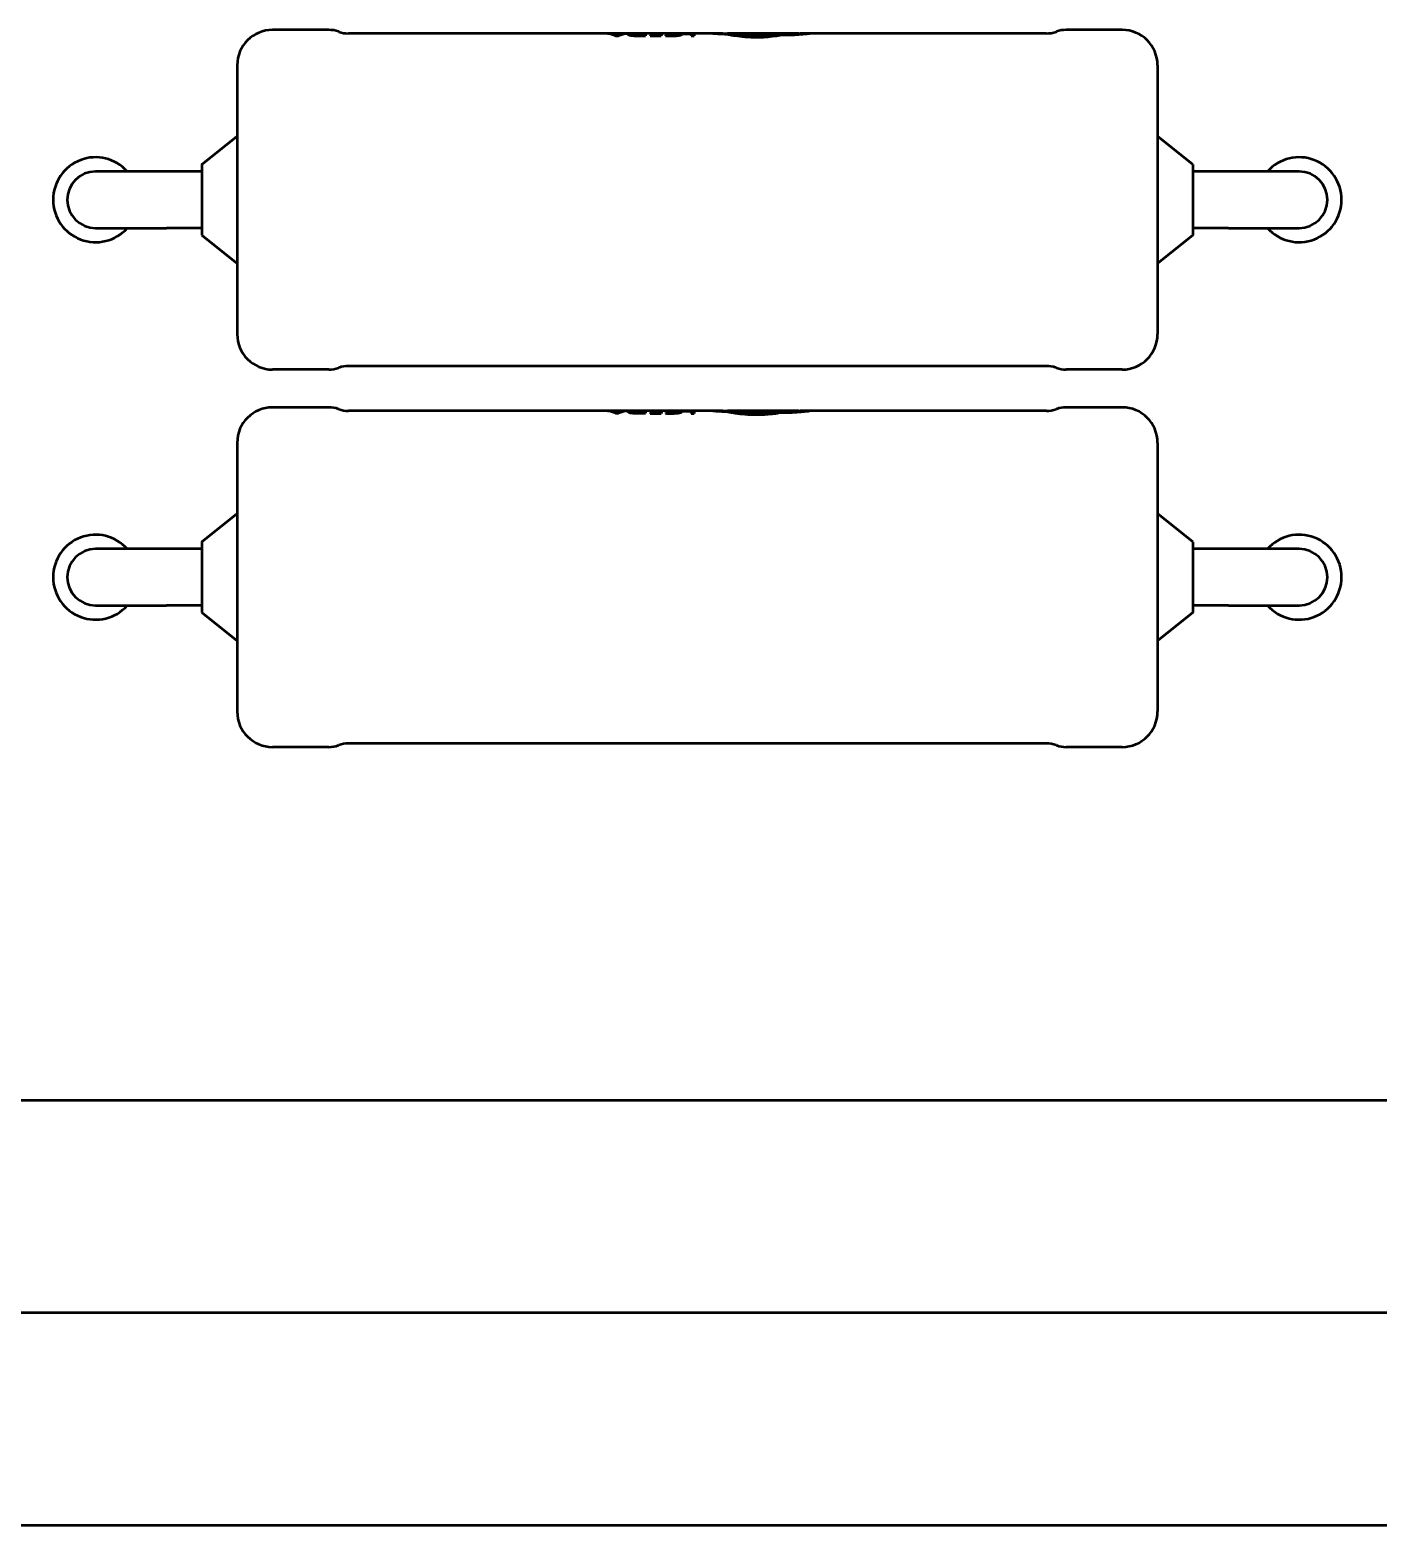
# Model space of a CAD drawing. Header units: millimetres. Extents: x -86 to 841, y -58 to 594.
# Drawn here: x 483.91 to 502.96, y 205.62 to 226.75 of the extents above; entities that cross this region are included whole.
import ezdxf

# ---------------------------------------------------------------- set-up
doc = ezdxf.new("R2010")
doc.units = ezdxf.units.MM
doc.layers.add('Visible (ISO)', color=7, linetype='Continuous', lineweight=50)

msp = doc.modelspace()

# ---------------------------------------------------------------- linework, layer by layer
at = {"layer": 'Visible (ISO)'}
for p, q in [((488.134, 226.75), (487.341, 226.75)), ((488.275, 226.724), (488.27, 226.726)), ((498.408, 226.724), (498.413, 226.726)), ((499.341, 226.75), (498.549, 226.75)), ((493.559, 226.7), (488.412, 226.7)), ((492.072, 226.699), (492.072, 226.698)), ((492.072, 226.699), (492.115, 226.699)), ((492.146, 226.694), (492.273, 226.694)), ((492.158, 226.692), (492.26, 226.691)), ((492.256, 226.69), (492.162, 226.691)), ((492.186, 226.667), (492.186, 226.666)), ((492.228, 226.667), (492.186, 226.667)), ((492.186, 226.666), (492.228, 226.666)), ((492.209, 226.673), (492.208, 226.673)), ((492.228, 226.667), (492.228, 226.666)), ((492.303, 226.699), (492.346, 226.699)), ((492.346, 226.699), (492.346, 226.698)), ((492.362, 226.687), (492.362, 226.686)), ((492.609, 226.667), (492.522, 226.667)), ((492.522, 226.666), (492.609, 226.666)), ((492.57, 226.672), (492.524, 226.672)), ((492.528, 226.699), (492.612, 226.699)), ((492.528, 226.697), (492.572, 226.697)), ((492.572, 226.696), (492.528, 226.696)), ((492.609, 226.667), (492.609, 226.666)), ((492.612, 226.699), (492.612, 226.698)), ((492.669, 226.699), (492.833, 226.699)), ((492.669, 226.697), (492.669, 226.696)), ((492.794, 226.697), (492.669, 226.697)), ((492.669, 226.696), (492.794, 226.696)), ((492.674, 226.672), (492.792, 226.672)), ((492.674, 226.666), (492.674, 226.665)), ((492.831, 226.666), (492.674, 226.666)), ((492.674, 226.665), (492.831, 226.665)), ((492.684, 226.689), (492.793, 226.689)), ((492.684, 226.686), (492.684, 226.685)), ((492.793, 226.685), (492.684, 226.686)), ((492.684, 226.685), (492.793, 226.684)), ((492.831, 226.666), (492.831, 226.665)), ((492.833, 226.699), (492.833, 226.698)), ((492.892, 226.667), (492.892, 226.666)), ((492.894, 226.696), (492.894, 226.695)), ((493.122, 226.688), (493.122, 226.687)), ((493.135, 226.699), (493.296, 226.699)), ((493.135, 226.697), (493.135, 226.696)), ((493.256, 226.697), (493.135, 226.697)), ((493.135, 226.696), (493.256, 226.696)), ((493.255, 226.666), (493.255, 226.665)), ((493.294, 226.666), (493.255, 226.666)), ((493.255, 226.665), (493.294, 226.665)), ((493.294, 226.666), (493.294, 226.665)), ((493.296, 226.699), (493.296, 226.698)), ((493.701, 226.701), (493.559, 226.701)), ((493.76, 226.692), (493.76, 226.691)), ((494.772, 226.7), (493.768, 226.7)), ((493.85, 226.699), (493.867, 226.699)), ((493.876, 226.67), (493.876, 226.669)), ((494.007, 226.701), (494.007, 226.7)), ((494.527, 226.68), (494.527, 226.679)), ((494.929, 226.701), (494.792, 226.701)), ((498.271, 226.7), (494.929, 226.7)), ((494.931, 226.701), (494.931, 226.7)), ((486.841, 226.25), (486.841, 222.45)), ((499.841, 226.25), (499.841, 222.45)), ((486.341, 224.85), (486.841, 225.25)), ((500.341, 224.85), (499.841, 225.25)), ((486.341, 224.85), (486.341, 223.85)), ((500.341, 224.85), (500.341, 223.85)), ((485.841, 224.75), (484.841, 224.75)), ((486.341, 224.75), (485.841, 224.75)), ((500.841, 224.75), (500.341, 224.75)), ((501.841, 224.75), (500.841, 224.75)), ((484.841, 223.95), (485.841, 223.95)), ((486.341, 223.95), (485.841, 223.95)), ((486.341, 223.85), (486.841, 223.45)), ((500.341, 223.85), (499.841, 223.45)), ((500.841, 223.95), (500.341, 223.95)), ((500.841, 223.95), (501.841, 223.95)), ((488.134, 221.95), (487.341, 221.95)), ((488.275, 221.976), (488.27, 221.974)), ((498.271, 222), (488.412, 222)), ((498.408, 221.976), (498.413, 221.974)), ((499.341, 221.95), (498.549, 221.95)), ((488.134, 221.416), (487.341, 221.416)), ((488.275, 221.39), (488.27, 221.392)), ((493.559, 221.366), (488.412, 221.366)), ((492.072, 221.365), (492.072, 221.364)), ((492.072, 221.365), (492.115, 221.365)), ((492.146, 221.36), (492.273, 221.36)), ((492.158, 221.358), (492.26, 221.357)), ((492.256, 221.356), (492.162, 221.357)), ((492.186, 221.333), (492.186, 221.332)), ((492.228, 221.333), (492.186, 221.333)), ((492.186, 221.332), (492.228, 221.332)), ((492.209, 221.339), (492.208, 221.339)), ((492.228, 221.333), (492.228, 221.332)), ((492.303, 221.365), (492.346, 221.365)), ((492.346, 221.365), (492.346, 221.364)), ((492.362, 221.353), (492.362, 221.352)), ((492.609, 221.333), (492.522, 221.333)), ((492.522, 221.332), (492.609, 221.332)), ((492.57, 221.338), (492.524, 221.338)), ((492.528, 221.365), (492.612, 221.365)), ((492.528, 221.363), (492.572, 221.363)), ((492.572, 221.362), (492.528, 221.362)), ((492.609, 221.333), (492.609, 221.332)), ((492.612, 221.365), (492.612, 221.364)), ((492.669, 221.365), (492.833, 221.365)), ((492.669, 221.363), (492.669, 221.362)), ((492.794, 221.363), (492.669, 221.363)), ((492.669, 221.362), (492.794, 221.362)), ((492.674, 221.338), (492.792, 221.338)), ((492.674, 221.332), (492.674, 221.331)), ((492.831, 221.332), (492.674, 221.332)), ((492.674, 221.331), (492.831, 221.331)), ((492.684, 221.355), (492.793, 221.355)), ((492.684, 221.352), (492.684, 221.351)), ((492.793, 221.351), (492.684, 221.352)), ((492.684, 221.351), (492.793, 221.35)), ((492.831, 221.332), (492.831, 221.331)), ((492.833, 221.365), (492.833, 221.364)), ((492.892, 221.333), (492.892, 221.332)), ((492.894, 221.362), (492.894, 221.361)), ((493.122, 221.354), (493.122, 221.353)), ((493.135, 221.365), (493.296, 221.365)), ((493.135, 221.363), (493.135, 221.362)), ((493.256, 221.363), (493.135, 221.363)), ((493.135, 221.362), (493.256, 221.362)), ((493.255, 221.332), (493.255, 221.331)), ((493.294, 221.332), (493.255, 221.332)), ((493.255, 221.331), (493.294, 221.331)), ((493.294, 221.332), (493.294, 221.331)), ((493.296, 221.365), (493.296, 221.364)), ((493.701, 221.367), (493.559, 221.367)), ((493.76, 221.358), (493.76, 221.357)), ((494.772, 221.366), (493.768, 221.366)), ((493.85, 221.365), (493.867, 221.365)), ((493.876, 221.336), (493.876, 221.335)), ((494.007, 221.367), (494.007, 221.366)), ((494.527, 221.346), (494.527, 221.345)), ((494.929, 221.367), (494.792, 221.367)), ((498.271, 221.366), (494.929, 221.366)), ((494.931, 221.367), (494.931, 221.366)), ((498.408, 221.39), (498.413, 221.392)), ((499.341, 221.416), (498.549, 221.416)), ((486.841, 220.916), (486.841, 217.116)), ((499.841, 220.916), (499.841, 217.116)), ((486.341, 219.516), (486.841, 219.916)), ((500.341, 219.516), (499.841, 219.916)), ((485.841, 219.416), (484.841, 219.416)), ((486.341, 219.416), (485.841, 219.416)), ((486.341, 219.516), (486.341, 218.516)), ((500.341, 219.516), (500.341, 218.516)), ((500.841, 219.416), (500.341, 219.416)), ((501.841, 219.416), (500.841, 219.416)), ((484.841, 218.616), (485.841, 218.616)), ((486.341, 218.616), (485.841, 218.616)), ((486.341, 218.516), (486.841, 218.116)), ((500.341, 218.516), (499.841, 218.116)), ((500.841, 218.616), (500.341, 218.616)), ((500.841, 218.616), (501.841, 218.616)), ((488.134, 216.616), (487.341, 216.616)), ((488.275, 216.642), (488.27, 216.64)), ((498.271, 216.666), (488.412, 216.666)), ((498.408, 216.642), (498.413, 216.64)), ((499.341, 216.616), (498.549, 216.616)), ((530.416, 211.621), (465.416, 211.621)), ((535.916, 208.621), (474.544, 208.621)), ((474.544, 205.621), (558.416, 205.621))]:
    msp.add_line(p, q, dxfattribs=at)
for centre, radius, start, end in [((487.341, 226.25), 0.5, 90, 180), ((488.134, 226.35), 0.4, 70, 90), ((488.412, 227.1), 0.4, 250, 270), ((498.271, 227.1), 0.4, 270, 290), ((498.549, 226.35), 0.4, 90, 110), ((499.341, 226.25), 0.5, 0, 90), ((484.841, 224.35), 0.6, 41.8486, 318.2279), ((501.841, 224.35), 0.6, 221.7721, 138.1514), ((484.841, 224.35), 0.4, 90, 270), ((501.841, 224.35), 0.4, 270, 90), ((487.341, 222.45), 0.5, 180, 270), ((499.341, 222.45), 0.5, 270, 0), ((488.134, 222.35), 0.4, 270, 290), ((488.412, 221.6), 0.4, 90, 110), ((498.271, 221.6), 0.4, 70, 90), ((498.549, 222.35), 0.4, 250, 270), ((487.341, 220.916), 0.5, 90, 180), ((488.134, 221.016), 0.4, 70, 90), ((488.412, 221.766), 0.4, 250, 270), ((498.271, 221.766), 0.4, 270, 290), ((498.549, 221.016), 0.4, 90, 110), ((499.341, 220.916), 0.5, 0, 90), ((484.841, 219.016), 0.6, 41.8506, 318.2299), ((501.841, 219.016), 0.6, 221.7701, 138.1494), ((484.841, 219.016), 0.4, 90, 270), ((501.841, 219.016), 0.4, 270, 90), ((487.341, 217.116), 0.5, 180, 270), ((499.341, 217.116), 0.5, 270, 0), ((488.134, 217.016), 0.4, 270, 290), ((488.412, 216.266), 0.4, 90, 110), ((498.271, 216.266), 0.4, 70, 90), ((498.549, 217.016), 0.4, 250, 270)]:
    msp.add_arc(centre, radius, start, end, dxfattribs=at)
for centre, major_axis, ratio, start_param, end_param in [((492.038, 224.029), (0, 2.672), 0.349299, 6.123781, 6.246618), ((492.038, 224.029), (0, 2.671), 0.349299, 6.123713, 6.246602), ((492.082, 224.35), (0, -2.351), 0.36484, 3.066748, 3.102392), ((492.083, 224.059), (0, 2.642), 0.33493, 6.147368, 6.198751), ((492.338, 224.038), (0, 2.662), 0.3452, 0.084394, 0.135319), ((492.383, 224), (0, 2.701), 0.362554, 0.03714, 0.158676), ((492.383, 224.001), (0, 2.699), 0.362554, 0.037156, 0.158744), ((492.336, 224.35), (0, -2.351), 0.35939, 3.181359, 3.216822), ((492.573, 224.35), (0, 2.351), 0.007092, 0.055389, 0.156028), ((492.612, 224.35), (0, 2.351), 0.007092, 0.040698, 0.171276), ((492.612, 224.35), (0, 2.35), 0.007092, 0.040715, 0.17135), ((492.67, 224.35), (0, -2.351), 0.007092, 3.182465, 3.197276), ((492.677, 224.35), (0, -2.351), 0.007092, 3.297941, 3.31307), ((492.686, 224.35), (0, -2.351), 0.007092, 3.241109, 3.256054), ((492.795, 224.35), (0, -2.351), 0.007092, 3.256385, 3.298301), ((492.795, 224.35), (0, -2.351), 0.007092, 3.197653, 3.241439), ((492.834, 224.35), (0, 2.351), 0.007092, 0.041367, 0.171955), ((492.834, 224.35), (0, 2.35), 0.007092, 0.041385, 0.172029), ((492.895, 224.35), (0, -2.351), 0.007092, 3.292834, 3.310575), ((492.895, 224.35), (0, -2.351), 0.007092, 3.188524, 3.204602), ((493.136, 224.35), (0, -2.351), 0.007092, 3.183872, 3.198684), ((493.257, 224.35), (0, 2.351), 0.007092, 0.057457, 0.173251), ((493.297, 224.35), (0, 2.351), 0.007092, 0.042764, 0.173372), ((493.297, 224.35), (0, 2.35), 0.007092, 0.042783, 0.173446), ((494.012, 224.35), (0, 2.351), 0.575426, 0.003645, 0.029168), ((493.99, 215.449), (0, 11.252), 0.88961, 6.269854, 6.28153), ((492.038, 218.695), (0, 2.672), 0.349299, 6.123781, 6.246618), ((492.038, 218.695), (0, 2.671), 0.349299, 6.123713, 6.246602), ((492.082, 219.016), (0, -2.351), 0.36484, 3.066748, 3.102392), ((492.083, 218.725), (0, 2.642), 0.33493, 6.147368, 6.198751), ((492.338, 218.704), (0, 2.662), 0.3452, 0.084394, 0.135319), ((492.383, 218.666), (0, 2.701), 0.362554, 0.03714, 0.158676), ((492.383, 218.667), (0, 2.699), 0.362554, 0.037156, 0.158744), ((492.336, 219.016), (0, -2.351), 0.35939, 3.181359, 3.216822), ((492.573, 219.016), (0, 2.351), 0.007092, 0.055389, 0.156028), ((492.612, 219.016), (0, 2.351), 0.007092, 0.040698, 0.171276), ((492.612, 219.016), (0, 2.35), 0.007092, 0.040715, 0.17135), ((492.67, 219.016), (0, -2.351), 0.007092, 3.182465, 3.197276), ((492.677, 219.016), (0, -2.351), 0.007092, 3.297941, 3.31307), ((492.686, 219.016), (0, -2.351), 0.007092, 3.241109, 3.256054), ((492.795, 219.016), (0, -2.351), 0.007092, 3.256385, 3.298301), ((492.795, 219.016), (0, -2.351), 0.007092, 3.197653, 3.241439), ((492.834, 219.016), (0, 2.351), 0.007092, 0.041367, 0.171955), ((492.834, 219.016), (0, 2.35), 0.007092, 0.041385, 0.172029), ((492.895, 219.016), (0, -2.351), 0.007092, 3.292834, 3.310575), ((492.895, 219.016), (0, -2.351), 0.007092, 3.188524, 3.204602), ((493.136, 219.016), (0, -2.351), 0.007092, 3.183872, 3.198684), ((493.257, 219.016), (0, 2.351), 0.007092, 0.057457, 0.173251), ((493.297, 219.016), (0, 2.351), 0.007092, 0.042764, 0.173372), ((493.297, 219.016), (0, 2.35), 0.007092, 0.042783, 0.173446), ((494.012, 219.016), (0, 2.351), 0.575426, 0.003645, 0.029168), ((493.99, 210.115), (0, 11.252), 0.88961, 6.269854, 6.28153)]:
    msp.add_ellipse(centre, major_axis=major_axis, ratio=ratio, start_param=start_param, end_param=end_param, dxfattribs=at)
for points, knots in [([(492.208, 226.673), (492.207, 226.674), (492.206, 226.675), (492.205, 226.676), (492.204, 226.676), (492.203, 226.677)], [-0.001817193, -0.001817193, -0.001817193, -0.001817193, -0.000942581, -0.000942581, 0, 0, 0, 0]), ([(492.362, 226.688), (492.362, 226.69), (492.365, 226.692), (492.377, 226.694), (492.382, 226.695), (492.394, 226.696), (492.401, 226.697), (492.409, 226.697)], [-0.01273476, -0.01273476, -0.01273476, -0.01273476, -0.00635959, -0.00635959, -0.00331441, -0.00331441, 0, 0, 0, 0]), ([(492.407, 226.673), (492.399, 226.675), (492.392, 226.676), (492.386, 226.677), (492.378, 226.679), (492.371, 226.681), (492.368, 226.682), (492.364, 226.684), (492.362, 226.686), (492.362, 226.688)], [0, 0, 0, 0, 0.000032823, 0.000032823, 0.000032823, 0.0000769355, 0.0000769355, 0.0000769355, 0.0001223582, 0.0001223582, 0.0001223582, 0.0001223582]), ([(492.362, 226.687), (492.362, 226.685), (492.363, 226.684), (492.365, 226.683), (492.368, 226.681), (492.373, 226.679), (492.381, 226.677), (492.388, 226.675), (492.397, 226.674), (492.407, 226.672)], [0, 0, 0, 0, 0.0000327289, 0.0000327289, 0.0000327289, 0.0000804287, 0.0000804287, 0.0000804287, 0.0001225582, 0.0001225582, 0.0001225582, 0.0001225582]), ([(492.436, 226.677), (492.43, 226.678), (492.424, 226.679), (492.42, 226.68), (492.414, 226.681), (492.41, 226.682), (492.407, 226.684), (492.404, 226.685), (492.403, 226.686), (492.404, 226.688)], [0, 0, 0, 0, 0.00002595317, 0.00002595317, 0.00002595317, 0.00005944273, 0.00005944273, 0.00005944273, 0.00009568467, 0.00009568467, 0.00009568467, 0.00009568467]), ([(492.404, 226.688), (492.404, 226.689), (492.406, 226.691), (492.414, 226.693), (492.417, 226.693), (492.426, 226.695), (492.431, 226.695), (492.437, 226.695)], [-0.009770045, -0.009770045, -0.009770045, -0.009770045, -0.004897565, -0.004897565, -0.002507321, -0.002507321, 0, 0, 0, 0]), ([(492.437, 226.694), (492.43, 226.694), (492.424, 226.693), (492.419, 226.693), (492.413, 226.692), (492.409, 226.691), (492.406, 226.69), (492.405, 226.689), (492.404, 226.688), (492.404, 226.687)], [0, 0, 0, 0, 0.00002866472, 0.00002866472, 0.00002866472, 0.00006638297, 0.00006638297, 0.00006638297, 0.00009394185, 0.00009394185, 0.00009394185, 0.00009394185]), ([(492.522, 226.667), (492.513, 226.667), (492.503, 226.667), (492.482, 226.667), (492.471, 226.668), (492.441, 226.669), (492.423, 226.671), (492.407, 226.673)], [-0.012617, -0.012617, -0.012617, -0.012617, -0.00967464, -0.00967464, -0.00632404, -0.00632404, 0, 0, 0, 0]), ([(492.407, 226.672), (492.423, 226.67), (492.441, 226.668), (492.471, 226.667), (492.482, 226.666), (492.503, 226.666), (492.513, 226.666), (492.522, 226.666)], [0, 0, 0, 0, 0.00634647, 0.00634647, 0.00968424, 0.00968424, 0.01261775, 0.01261775, 0.01261775, 0.01261775]), ([(492.409, 226.697), (492.418, 226.697), (492.428, 226.698), (492.438, 226.698), (492.454, 226.699), (492.471, 226.699), (492.489, 226.699), (492.501, 226.699), (492.515, 226.699), (492.528, 226.699)], [0, 0, 0, 0, 0.0000364601, 0.0000364601, 0.0000364601, 0.0000897481, 0.0000897481, 0.0000897481, 0.0001290641, 0.0001290641, 0.0001290641, 0.0001290641]), ([(492.524, 226.672), (492.517, 226.672), (492.509, 226.673), (492.493, 226.673), (492.485, 226.673), (492.469, 226.674), (492.461, 226.674), (492.448, 226.676), (492.442, 226.676), (492.436, 226.677)], [-0.009493715, -0.009493715, -0.009493715, -0.009493715, -0.007220582, -0.007220582, -0.004754477, -0.004754477, -0.002166427, -0.002166427, 0, 0, 0, 0]), ([(492.437, 226.695), (492.444, 226.696), (492.452, 226.696), (492.461, 226.697), (492.472, 226.697), (492.485, 226.697), (492.499, 226.697), (492.508, 226.697), (492.518, 226.697), (492.528, 226.697)], [0, 0, 0, 0, 0.00002938053, 0.00002938053, 0.00002938053, 0.00006924515, 0.00006924515, 0.00006924515, 0.00009843583, 0.00009843583, 0.00009843583, 0.00009843583]), ([(492.528, 226.696), (492.518, 226.696), (492.508, 226.696), (492.499, 226.696), (492.484, 226.696), (492.47, 226.696), (492.457, 226.695), (492.45, 226.695), (492.443, 226.695), (492.437, 226.694)], [0, 0, 0, 0, 0.00002915435, 0.00002915435, 0.00002915435, 0.00007338834, 0.00007338834, 0.00007338834, 0.00009880495, 0.00009880495, 0.00009880495, 0.00009880495]), ([(492.964, 226.665), (492.958, 226.665), (492.951, 226.665), (492.938, 226.665), (492.931, 226.666), (492.914, 226.666), (492.903, 226.667), (492.892, 226.667)], [-0.007374217, -0.007374217, -0.007374217, -0.007374217, -0.005417549, -0.005417549, -0.003378136, -0.003378136, 0, 0, 0, 0]), ([(492.892, 226.666), (492.903, 226.666), (492.914, 226.665), (492.931, 226.665), (492.938, 226.664), (492.951, 226.664), (492.958, 226.664), (492.964, 226.664)], [0, 0, 0, 0, 0.003378134, 0.003378134, 0.005417635, 0.005417635, 0.007374222, 0.007374222, 0.007374222, 0.007374222]), ([(492.893, 226.674), (492.898, 226.674), (492.904, 226.673), (492.91, 226.673), (492.916, 226.672), (492.923, 226.672), (492.929, 226.672), (492.94, 226.671), (492.952, 226.671), (492.964, 226.671)], [0, 0, 0, 0, 0.00001964003, 0.00001964003, 0.00001964003, 0.00003928259, 0.00003928259, 0.00003928259, 0.0000750997, 0.0000750997, 0.0000750997, 0.0000750997]), ([(492.894, 226.698), (492.906, 226.699), (492.919, 226.699), (492.948, 226.699), (492.963, 226.699), (492.979, 226.699)], [-0.008697232, -0.008697232, -0.008697232, -0.008697232, -0.00465646, -0.00465646, 0, 0, 0, 0]), ([(492.973, 226.697), (492.966, 226.697), (492.959, 226.697), (492.944, 226.697), (492.937, 226.697), (492.918, 226.697), (492.905, 226.697), (492.894, 226.696)], [-0.008270165, -0.008270165, -0.008270165, -0.008270165, -0.006122113, -0.006122113, -0.003997843, -0.003997843, 0, 0, 0, 0]), ([(492.894, 226.695), (492.9, 226.696), (492.907, 226.696), (492.914, 226.696), (492.921, 226.696), (492.929, 226.696), (492.936, 226.696), (492.948, 226.696), (492.961, 226.696), (492.973, 226.696)], [0, 0, 0, 0, 0.00002271919, 0.00002271919, 0.00002271919, 0.00004542092, 0.00004542092, 0.00004542092, 0.00008240114, 0.00008240114, 0.00008240114, 0.00008240114]), ([(492.964, 226.671), (492.972, 226.671), (492.979, 226.671), (492.994, 226.672), (493.002, 226.672), (493.017, 226.673), (493.025, 226.673), (493.037, 226.675), (493.043, 226.676), (493.048, 226.676)], [-0.009289656, -0.009289656, -0.009289656, -0.009289656, -0.007107948, -0.007107948, -0.004645797, -0.004645797, -0.002166569, -0.002166569, 0, 0, 0, 0]), ([(493.077, 226.673), (493.07, 226.671), (493.063, 226.67), (493.046, 226.669), (493.036, 226.668), (493.015, 226.666), (493.004, 226.666), (492.984, 226.665), (492.974, 226.665), (492.964, 226.665)], [-0.01248134, -0.01248134, -0.01248134, -0.01248134, -0.0095703, -0.0095703, -0.00623372, -0.00623372, -0.0028846, -0.0028846, 0, 0, 0, 0]), ([(492.964, 226.664), (492.974, 226.664), (492.984, 226.664), (493.004, 226.665), (493.015, 226.665), (493.036, 226.667), (493.046, 226.668), (493.063, 226.669), (493.07, 226.67), (493.077, 226.672)], [0, 0, 0, 0, 0.00288677, 0.00288677, 0.00623986, 0.00623986, 0.00957295, 0.00957295, 0.01248135, 0.01248135, 0.01248135, 0.01248135]), ([(493.051, 226.695), (493.046, 226.696), (493.039, 226.696), (493.033, 226.696), (493.024, 226.697), (493.013, 226.697), (493.003, 226.697), (492.993, 226.697), (492.983, 226.697), (492.973, 226.697)], [0, 0, 0, 0, 0.00002438447, 0.00002438447, 0.00002438447, 0.00005708586, 0.00005708586, 0.00005708586, 0.00008729526, 0.00008729526, 0.00008729526, 0.00008729526]), ([(492.973, 226.696), (492.981, 226.696), (492.989, 226.696), (492.997, 226.696), (493.008, 226.696), (493.019, 226.696), (493.029, 226.696), (493.037, 226.695), (493.045, 226.695), (493.051, 226.694)], [0, 0, 0, 0, 0.00002431651, 0.00002431651, 0.00002431651, 0.00005906662, 0.00005906662, 0.00005906662, 0.00008743128, 0.00008743128, 0.00008743128, 0.00008743128]), ([(492.979, 226.699), (492.99, 226.699), (493.001, 226.699), (493.012, 226.699), (493.027, 226.699), (493.042, 226.699), (493.055, 226.698), (493.066, 226.698), (493.075, 226.698), (493.083, 226.697)], [0, 0, 0, 0, 0.000032935, 0.000032935, 0.000032935, 0.0000801277, 0.0000801277, 0.0000801277, 0.0001163503, 0.0001163503, 0.0001163503, 0.0001163503]), ([(493.048, 226.676), (493.054, 226.677), (493.06, 226.678), (493.065, 226.68), (493.071, 226.681), (493.075, 226.683), (493.078, 226.685), (493.08, 226.686), (493.08, 226.687), (493.08, 226.688)], [0, 0, 0, 0, 0.0000290248, 0.0000290248, 0.0000290248, 0.0000706855, 0.0000706855, 0.0000706855, 0.0001001312, 0.0001001312, 0.0001001312, 0.0001001312]), ([(493.08, 226.688), (493.08, 226.689), (493.079, 226.691), (493.072, 226.693), (493.069, 226.693), (493.061, 226.695), (493.056, 226.695), (493.051, 226.695)], [-0.009476427, -0.009476427, -0.009476427, -0.009476427, -0.00474829, -0.00474829, -0.002423593, -0.002423593, 0, 0, 0, 0]), ([(493.051, 226.694), (493.057, 226.694), (493.063, 226.693), (493.067, 226.693), (493.073, 226.692), (493.077, 226.691), (493.079, 226.69), (493.08, 226.689), (493.08, 226.688), (493.08, 226.687)], [0, 0, 0, 0, 0.00002762, 0.00002762, 0.00002762, 0.00006711915, 0.00006711915, 0.00006711915, 0.00008834995, 0.00008834995, 0.00008834995, 0.00008834995]), ([(493.122, 226.688), (493.122, 226.686), (493.119, 226.683), (493.107, 226.679), (493.103, 226.678), (493.091, 226.675), (493.085, 226.674), (493.077, 226.673)], [-0.01312145, -0.01312145, -0.01312145, -0.01312145, -0.00652974, -0.00652974, -0.00329494, -0.00329494, 0, 0, 0, 0]), ([(493.077, 226.672), (493.086, 226.673), (493.093, 226.674), (493.099, 226.676), (493.108, 226.678), (493.114, 226.68), (493.118, 226.682), (493.12, 226.684), (493.122, 226.686), (493.122, 226.687)], [0, 0, 0, 0, 0.0000371314, 0.0000371314, 0.0000371314, 0.0000894285, 0.0000894285, 0.0000894285, 0.0001306939, 0.0001306939, 0.0001306939, 0.0001306939]), ([(493.083, 226.697), (493.09, 226.697), (493.096, 226.696), (493.106, 226.695), (493.11, 226.694), (493.12, 226.692), (493.122, 226.69), (493.122, 226.688)], [-0.0120589, -0.0120589, -0.0120589, -0.0120589, -0.00894983, -0.00894983, -0.00602335, -0.00602335, 0, 0, 0, 0]), ([(493.76, 226.692), (493.727, 226.693), (493.697, 226.694), (493.646, 226.697), (493.625, 226.698), (493.593, 226.7), (493.581, 226.7), (493.567, 226.701), (493.562, 226.701), (493.556, 226.701), (493.553, 226.701), (493.55, 226.701), (493.549, 226.7), (493.548, 226.7), (493.548, 226.7), (493.548, 226.7)], [-0.03805967, -0.03805967, -0.03805967, -0.03805967, -0.02774944, -0.02774944, -0.01904787, -0.01904787, -0.01178072, -0.01178072, -0.00798568, -0.00798568, -0.00461383, -0.00461383, -0.00241648, -0.00241648, -0.00105171, -0.00105171, -0.00105171, -0.00105171]), ([(493.559, 226.7), (493.562, 226.7), (493.567, 226.7), (493.581, 226.699), (493.593, 226.699), (493.625, 226.697), (493.646, 226.696), (493.696, 226.693), (493.727, 226.692), (493.76, 226.691)], [0.00802162, 0.00802162, 0.00802162, 0.00802162, 0.011762, 0.011762, 0.01898646, 0.01898646, 0.02767971, 0.02767971, 0.03805986, 0.03805986, 0.03805986, 0.03805986]), ([(493.701, 226.701), (493.706, 226.701), (493.712, 226.701), (493.718, 226.701), (493.729, 226.701), (493.744, 226.7), (493.76, 226.7), (493.776, 226.7), (493.794, 226.7), (493.812, 226.699), (493.825, 226.699), (493.837, 226.699), (493.85, 226.699)], [0.0000831317, 0.0000831317, 0.0000831317, 0.0000831317, 0.000113004, 0.000113004, 0.000113004, 0.0001696717, 0.0001696717, 0.0001696717, 0.000226957, 0.000226957, 0.000226957, 0.000264275, 0.000264275, 0.000264275, 0.000264275]), ([(493.876, 226.67), (493.85, 226.674), (493.827, 226.678), (493.788, 226.685), (493.772, 226.689), (493.76, 226.692)], [-0.02106731, -0.02106731, -0.02106731, -0.02106731, -0.01053672, -0.01053672, 0, 0, 0, 0]), ([(493.76, 226.691), (493.772, 226.688), (493.788, 226.684), (493.827, 226.677), (493.85, 226.673), (493.876, 226.669)], [0, 0, 0, 0, 0.01053613, 0.01053613, 0.0210674, 0.0210674, 0.0210674, 0.0210674]), ([(493.867, 226.699), (493.871, 226.698), (493.884, 226.695), (493.919, 226.689), (493.941, 226.687), (493.995, 226.681), (494.029, 226.678), (494.084, 226.675), (494.103, 226.674), (494.138, 226.673), (494.153, 226.673), (494.169, 226.673)], [-0.04473034, -0.04473034, -0.04473034, -0.04473034, -0.03262313, -0.03262313, -0.02235342, -0.02235342, -0.01055376, -0.01055376, -0.00462282, -0.00462282, 0, 0, 0, 0]), ([(494.17, 226.649), (494.147, 226.649), (494.125, 226.649), (494.072, 226.651), (494.042, 226.653), (493.962, 226.659), (493.916, 226.664), (493.876, 226.67)], [-0.0324166, -0.0324166, -0.0324166, -0.0324166, -0.02564852, -0.02564852, -0.01622691, -0.01622691, 0, 0, 0, 0]), ([(493.876, 226.669), (493.916, 226.663), (493.962, 226.658), (494.042, 226.652), (494.072, 226.65), (494.125, 226.648), (494.147, 226.648), (494.17, 226.648)], [0, 0, 0, 0, 0.01622663, 0.01622663, 0.02564905, 0.02564905, 0.03241667, 0.03241667, 0.03241667, 0.03241667]), ([(494.169, 226.673), (494.18, 226.673), (494.191, 226.673), (494.215, 226.673), (494.227, 226.673), (494.279, 226.675), (494.316, 226.678), (494.373, 226.683), (494.396, 226.686), (494.434, 226.691), (494.45, 226.694), (494.461, 226.696)], [-0.0383786, -0.0383786, -0.0383786, -0.0383786, -0.03501509, -0.03501509, -0.03124312, -0.03124312, -0.01921639, -0.01921639, -0.00992973, -0.00992973, 0, 0, 0, 0]), ([(494.431, 226.665), (494.393, 226.66), (494.351, 226.656), (494.282, 226.651), (494.256, 226.65), (494.21, 226.649), (494.19, 226.649), (494.17, 226.649)], [-0.02795039, -0.02795039, -0.02795039, -0.02795039, -0.01395151, -0.01395151, -0.00600391, -0.00600391, 0, 0, 0, 0]), ([(494.17, 226.648), (494.19, 226.647), (494.21, 226.648), (494.256, 226.649), (494.282, 226.65), (494.351, 226.655), (494.393, 226.659), (494.431, 226.664)], [0, 0, 0, 0, 0.00600421, 0.00600421, 0.01395392, 0.01395392, 0.02795043, 0.02795043, 0.02795043, 0.02795043]), ([(494.527, 226.68), (494.52, 226.678), (494.513, 226.677), (494.505, 226.676), (494.498, 226.675), (494.49, 226.673), (494.482, 226.672), (494.466, 226.669), (494.449, 226.667), (494.431, 226.665)], [0, 0, 0, 0, 0.0000348254, 0.0000348254, 0.0000348254, 0.0000696653, 0.0000696653, 0.0000696653, 0.0001364177, 0.0001364177, 0.0001364177, 0.0001364177]), ([(494.431, 226.664), (494.44, 226.665), (494.45, 226.666), (494.458, 226.667), (494.467, 226.669), (494.476, 226.67), (494.484, 226.671), (494.499, 226.674), (494.513, 226.676), (494.527, 226.679)], [0, 0, 0, 0, 0.0000348571, 0.0000348571, 0.0000348571, 0.0000696973, 0.0000696973, 0.0000696973, 0.0001363039, 0.0001363039, 0.0001363039, 0.0001363039]), ([(494.461, 226.696), (494.47, 226.695), (494.48, 226.695), (494.49, 226.695), (494.5, 226.694), (494.51, 226.694), (494.52, 226.694), (494.538, 226.693), (494.557, 226.693), (494.576, 226.693)], [0, 0, 0, 0, 0.0000324982, 0.0000324982, 0.0000324982, 0.0000649842, 0.0000649842, 0.0000649842, 0.0001210088, 0.0001210088, 0.0001210088, 0.0001210088]), ([(494.577, 226.679), (494.572, 226.679), (494.568, 226.679), (494.564, 226.679), (494.559, 226.679), (494.555, 226.679), (494.551, 226.679), (494.543, 226.679), (494.535, 226.679), (494.527, 226.68)], [0, 0, 0, 0, 0.00001312132, 0.00001312132, 0.00001312132, 0.00002623838, 0.00002623838, 0.00002623838, 0.00005010707, 0.00005010707, 0.00005010707, 0.00005010707]), ([(494.527, 226.679), (494.531, 226.679), (494.536, 226.678), (494.54, 226.678), (494.544, 226.678), (494.549, 226.678), (494.553, 226.678), (494.561, 226.678), (494.569, 226.678), (494.577, 226.678)], [0, 0, 0, 0, 0.00001311515, 0.00001311515, 0.00001311515, 0.00002623177, 0.00002623177, 0.00002623177, 0.00005013041, 0.00005013041, 0.00005013041, 0.00005013041]), ([(494.576, 226.693), (494.581, 226.693), (494.587, 226.693), (494.599, 226.693), (494.605, 226.693), (494.629, 226.694), (494.646, 226.694), (494.687, 226.695), (494.71, 226.696), (494.749, 226.699), (494.765, 226.7), (494.782, 226.701), (494.787, 226.701), (494.791, 226.701), (494.792, 226.701), (494.792, 226.701)], [-0.03413203, -0.03413203, -0.03413203, -0.03413203, -0.03242295, -0.03242295, -0.03054113, -0.03054113, -0.02519453, -0.02519453, -0.01707212, -0.01707212, -0.00860337, -0.00860337, -0.00430527, -0.00430527, -0.00247494, -0.00247494, -0.00247494, -0.00247494]), ([(494.827, 226.691), (494.794, 226.688), (494.755, 226.685), (494.687, 226.681), (494.661, 226.68), (494.616, 226.679), (494.596, 226.679), (494.577, 226.679)], [-0.02785024, -0.02785024, -0.02785024, -0.02785024, -0.01390342, -0.01390342, -0.00580587, -0.00580587, 0, 0, 0, 0]), ([(494.577, 226.678), (494.596, 226.678), (494.616, 226.678), (494.661, 226.679), (494.687, 226.68), (494.755, 226.684), (494.794, 226.687), (494.827, 226.69)], [0, 0, 0, 0, 0.00580544, 0.00580544, 0.01390359, 0.01390359, 0.02785027, 0.02785027, 0.02785027, 0.02785027]), ([(494.931, 226.701), (494.931, 226.701), (494.93, 226.701), (494.928, 226.701), (494.926, 226.701), (494.92, 226.7), (494.913, 226.7), (494.886, 226.697), (494.86, 226.694), (494.827, 226.691)], [-0.02752903, -0.02752903, -0.02752903, -0.02752903, -0.02440837, -0.02440837, -0.02099819, -0.02099819, -0.01377998, -0.01377998, 0, 0, 0, 0]), ([(494.827, 226.69), (494.86, 226.693), (494.886, 226.696), (494.913, 226.699), (494.92, 226.699), (494.926, 226.7), (494.928, 226.7), (494.929, 226.7), (494.929, 226.7), (494.929, 226.7)], [0, 0, 0, 0, 0.01378325, 0.01378325, 0.02099863, 0.02099863, 0.02440866, 0.02440866, 0.02471944, 0.02471944, 0.02471944, 0.02471944]), ([(492.208, 221.339), (492.207, 221.34), (492.206, 221.341), (492.205, 221.342), (492.204, 221.342), (492.203, 221.343)], [-0.001817193, -0.001817193, -0.001817193, -0.001817193, -0.000942581, -0.000942581, 0, 0, 0, 0]), ([(492.362, 221.354), (492.362, 221.356), (492.365, 221.358), (492.377, 221.36), (492.382, 221.361), (492.394, 221.362), (492.401, 221.363), (492.409, 221.363)], [-0.01273476, -0.01273476, -0.01273476, -0.01273476, -0.00635959, -0.00635959, -0.00331441, -0.00331441, 0, 0, 0, 0]), ([(492.407, 221.339), (492.399, 221.341), (492.392, 221.342), (492.386, 221.343), (492.378, 221.345), (492.371, 221.347), (492.368, 221.348), (492.364, 221.35), (492.362, 221.352), (492.362, 221.354)], [0, 0, 0, 0, 0.000032823, 0.000032823, 0.000032823, 0.0000769355, 0.0000769355, 0.0000769355, 0.0001223582, 0.0001223582, 0.0001223582, 0.0001223582]), ([(492.362, 221.353), (492.362, 221.351), (492.363, 221.35), (492.365, 221.349), (492.368, 221.347), (492.373, 221.345), (492.381, 221.343), (492.388, 221.341), (492.397, 221.34), (492.407, 221.338)], [0, 0, 0, 0, 0.0000327289, 0.0000327289, 0.0000327289, 0.0000804287, 0.0000804287, 0.0000804287, 0.0001225582, 0.0001225582, 0.0001225582, 0.0001225582]), ([(492.436, 221.343), (492.43, 221.344), (492.424, 221.345), (492.42, 221.346), (492.414, 221.347), (492.41, 221.348), (492.407, 221.35), (492.404, 221.351), (492.403, 221.352), (492.404, 221.354)], [0, 0, 0, 0, 0.00002595317, 0.00002595317, 0.00002595317, 0.00005944273, 0.00005944273, 0.00005944273, 0.00009568467, 0.00009568467, 0.00009568467, 0.00009568467]), ([(492.404, 221.354), (492.404, 221.355), (492.406, 221.357), (492.414, 221.359), (492.417, 221.36), (492.426, 221.361), (492.431, 221.361), (492.437, 221.361)], [-0.009770045, -0.009770045, -0.009770045, -0.009770045, -0.004897565, -0.004897565, -0.002507321, -0.002507321, 0, 0, 0, 0]), ([(492.437, 221.36), (492.43, 221.36), (492.424, 221.359), (492.419, 221.359), (492.413, 221.358), (492.409, 221.357), (492.406, 221.356), (492.405, 221.355), (492.404, 221.354), (492.404, 221.353)], [0, 0, 0, 0, 0.00002866472, 0.00002866472, 0.00002866472, 0.00006638297, 0.00006638297, 0.00006638297, 0.00009394185, 0.00009394185, 0.00009394185, 0.00009394185]), ([(492.522, 221.333), (492.513, 221.333), (492.503, 221.333), (492.482, 221.333), (492.471, 221.334), (492.441, 221.336), (492.423, 221.337), (492.407, 221.339)], [-0.012617, -0.012617, -0.012617, -0.012617, -0.00967464, -0.00967464, -0.00632404, -0.00632404, 0, 0, 0, 0]), ([(492.407, 221.338), (492.423, 221.336), (492.441, 221.334), (492.471, 221.333), (492.482, 221.332), (492.503, 221.332), (492.513, 221.332), (492.522, 221.332)], [0, 0, 0, 0, 0.00634647, 0.00634647, 0.00968424, 0.00968424, 0.01261775, 0.01261775, 0.01261775, 0.01261775]), ([(492.409, 221.363), (492.418, 221.363), (492.428, 221.364), (492.438, 221.364), (492.454, 221.365), (492.471, 221.365), (492.489, 221.365), (492.501, 221.365), (492.515, 221.365), (492.528, 221.365)], [0, 0, 0, 0, 0.0000364601, 0.0000364601, 0.0000364601, 0.0000897481, 0.0000897481, 0.0000897481, 0.0001290641, 0.0001290641, 0.0001290641, 0.0001290641]), ([(492.524, 221.338), (492.517, 221.338), (492.509, 221.339), (492.493, 221.339), (492.485, 221.339), (492.469, 221.34), (492.461, 221.34), (492.448, 221.342), (492.442, 221.342), (492.436, 221.343)], [-0.009493715, -0.009493715, -0.009493715, -0.009493715, -0.007220582, -0.007220582, -0.004754477, -0.004754477, -0.002166427, -0.002166427, 0, 0, 0, 0]), ([(492.437, 221.361), (492.444, 221.362), (492.452, 221.362), (492.461, 221.363), (492.472, 221.363), (492.485, 221.363), (492.499, 221.363), (492.508, 221.363), (492.518, 221.363), (492.528, 221.363)], [0, 0, 0, 0, 0.00002938053, 0.00002938053, 0.00002938053, 0.00006924515, 0.00006924515, 0.00006924515, 0.00009843583, 0.00009843583, 0.00009843583, 0.00009843583]), ([(492.528, 221.362), (492.518, 221.362), (492.508, 221.362), (492.499, 221.362), (492.484, 221.362), (492.47, 221.362), (492.457, 221.361), (492.45, 221.361), (492.443, 221.361), (492.437, 221.36)], [0, 0, 0, 0, 0.00002915435, 0.00002915435, 0.00002915435, 0.00007338834, 0.00007338834, 0.00007338834, 0.00009880495, 0.00009880495, 0.00009880495, 0.00009880495]), ([(492.964, 221.331), (492.958, 221.331), (492.951, 221.331), (492.938, 221.331), (492.931, 221.332), (492.914, 221.332), (492.903, 221.333), (492.892, 221.333)], [-0.007374217, -0.007374217, -0.007374217, -0.007374217, -0.005417549, -0.005417549, -0.003378136, -0.003378136, 0, 0, 0, 0]), ([(492.892, 221.332), (492.903, 221.332), (492.914, 221.331), (492.931, 221.331), (492.938, 221.33), (492.951, 221.33), (492.958, 221.33), (492.964, 221.33)], [0, 0, 0, 0, 0.003378134, 0.003378134, 0.005417635, 0.005417635, 0.007374222, 0.007374222, 0.007374222, 0.007374222]), ([(492.893, 221.34), (492.898, 221.34), (492.904, 221.339), (492.91, 221.339), (492.916, 221.338), (492.923, 221.338), (492.929, 221.338), (492.94, 221.337), (492.952, 221.337), (492.964, 221.337)], [0, 0, 0, 0, 0.00001964003, 0.00001964003, 0.00001964003, 0.00003928259, 0.00003928259, 0.00003928259, 0.0000750997, 0.0000750997, 0.0000750997, 0.0000750997]), ([(492.894, 221.364), (492.906, 221.365), (492.919, 221.365), (492.948, 221.365), (492.963, 221.365), (492.979, 221.365)], [-0.008697232, -0.008697232, -0.008697232, -0.008697232, -0.00465646, -0.00465646, 0, 0, 0, 0]), ([(492.973, 221.363), (492.966, 221.363), (492.959, 221.363), (492.944, 221.363), (492.937, 221.363), (492.918, 221.363), (492.905, 221.363), (492.894, 221.362)], [-0.008270165, -0.008270165, -0.008270165, -0.008270165, -0.006122113, -0.006122113, -0.003997843, -0.003997843, 0, 0, 0, 0]), ([(492.894, 221.361), (492.9, 221.362), (492.907, 221.362), (492.914, 221.362), (492.921, 221.362), (492.929, 221.362), (492.936, 221.362), (492.948, 221.362), (492.961, 221.362), (492.973, 221.362)], [0, 0, 0, 0, 0.00002271919, 0.00002271919, 0.00002271919, 0.00004542092, 0.00004542092, 0.00004542092, 0.00008240114, 0.00008240114, 0.00008240114, 0.00008240114]), ([(492.964, 221.337), (492.972, 221.337), (492.979, 221.337), (492.994, 221.338), (493.002, 221.338), (493.017, 221.339), (493.025, 221.34), (493.037, 221.341), (493.043, 221.342), (493.048, 221.342)], [-0.009289656, -0.009289656, -0.009289656, -0.009289656, -0.007107948, -0.007107948, -0.004645797, -0.004645797, -0.002166569, -0.002166569, 0, 0, 0, 0]), ([(493.077, 221.339), (493.07, 221.337), (493.063, 221.336), (493.046, 221.335), (493.036, 221.334), (493.015, 221.332), (493.004, 221.332), (492.984, 221.331), (492.974, 221.331), (492.964, 221.331)], [-0.01248134, -0.01248134, -0.01248134, -0.01248134, -0.0095703, -0.0095703, -0.00623372, -0.00623372, -0.0028846, -0.0028846, 0, 0, 0, 0]), ([(492.964, 221.33), (492.974, 221.33), (492.984, 221.33), (493.004, 221.331), (493.015, 221.331), (493.036, 221.333), (493.046, 221.334), (493.063, 221.335), (493.07, 221.336), (493.077, 221.338)], [0, 0, 0, 0, 0.00288677, 0.00288677, 0.00623986, 0.00623986, 0.00957295, 0.00957295, 0.01248135, 0.01248135, 0.01248135, 0.01248135]), ([(493.051, 221.361), (493.046, 221.362), (493.039, 221.362), (493.033, 221.362), (493.024, 221.363), (493.013, 221.363), (493.003, 221.363), (492.993, 221.363), (492.983, 221.363), (492.973, 221.363)], [0, 0, 0, 0, 0.00002438447, 0.00002438447, 0.00002438447, 0.00005708586, 0.00005708586, 0.00005708586, 0.00008729526, 0.00008729526, 0.00008729526, 0.00008729526]), ([(492.973, 221.362), (492.981, 221.362), (492.989, 221.362), (492.997, 221.362), (493.008, 221.362), (493.019, 221.362), (493.029, 221.362), (493.037, 221.361), (493.045, 221.361), (493.051, 221.36)], [0, 0, 0, 0, 0.00002431651, 0.00002431651, 0.00002431651, 0.00005906662, 0.00005906662, 0.00005906662, 0.00008743128, 0.00008743128, 0.00008743128, 0.00008743128]), ([(492.979, 221.365), (492.99, 221.365), (493.001, 221.365), (493.012, 221.365), (493.027, 221.365), (493.042, 221.365), (493.055, 221.364), (493.066, 221.364), (493.075, 221.364), (493.083, 221.363)], [0, 0, 0, 0, 0.000032935, 0.000032935, 0.000032935, 0.0000801277, 0.0000801277, 0.0000801277, 0.0001163503, 0.0001163503, 0.0001163503, 0.0001163503]), ([(493.048, 221.342), (493.054, 221.343), (493.06, 221.344), (493.065, 221.346), (493.071, 221.347), (493.075, 221.349), (493.078, 221.351), (493.08, 221.352), (493.08, 221.353), (493.08, 221.354)], [0, 0, 0, 0, 0.0000290248, 0.0000290248, 0.0000290248, 0.0000706855, 0.0000706855, 0.0000706855, 0.0001001312, 0.0001001312, 0.0001001312, 0.0001001312]), ([(493.08, 221.354), (493.08, 221.355), (493.079, 221.357), (493.072, 221.359), (493.069, 221.36), (493.061, 221.361), (493.056, 221.361), (493.051, 221.361)], [-0.009476427, -0.009476427, -0.009476427, -0.009476427, -0.00474829, -0.00474829, -0.002423593, -0.002423593, 0, 0, 0, 0]), ([(493.051, 221.36), (493.057, 221.36), (493.063, 221.359), (493.067, 221.359), (493.073, 221.358), (493.077, 221.357), (493.079, 221.356), (493.08, 221.355), (493.08, 221.354), (493.08, 221.353)], [0, 0, 0, 0, 0.00002762, 0.00002762, 0.00002762, 0.00006711915, 0.00006711915, 0.00006711915, 0.00008834995, 0.00008834995, 0.00008834995, 0.00008834995]), ([(493.122, 221.354), (493.122, 221.352), (493.119, 221.349), (493.107, 221.345), (493.103, 221.344), (493.091, 221.341), (493.085, 221.34), (493.077, 221.339)], [-0.01312145, -0.01312145, -0.01312145, -0.01312145, -0.00652974, -0.00652974, -0.00329494, -0.00329494, 0, 0, 0, 0]), ([(493.077, 221.338), (493.086, 221.339), (493.093, 221.34), (493.099, 221.342), (493.108, 221.344), (493.114, 221.346), (493.118, 221.348), (493.12, 221.35), (493.122, 221.352), (493.122, 221.353)], [0, 0, 0, 0, 0.0000371314, 0.0000371314, 0.0000371314, 0.0000894285, 0.0000894285, 0.0000894285, 0.0001306939, 0.0001306939, 0.0001306939, 0.0001306939]), ([(493.083, 221.363), (493.09, 221.363), (493.096, 221.362), (493.106, 221.361), (493.11, 221.36), (493.12, 221.358), (493.122, 221.356), (493.122, 221.354)], [-0.0120589, -0.0120589, -0.0120589, -0.0120589, -0.00894983, -0.00894983, -0.00602335, -0.00602335, 0, 0, 0, 0]), ([(493.76, 221.358), (493.727, 221.359), (493.697, 221.36), (493.646, 221.363), (493.625, 221.364), (493.593, 221.366), (493.581, 221.366), (493.567, 221.367), (493.562, 221.367), (493.556, 221.367), (493.553, 221.367), (493.55, 221.367), (493.549, 221.366), (493.548, 221.366), (493.548, 221.366), (493.548, 221.366)], [-0.03805967, -0.03805967, -0.03805967, -0.03805967, -0.02774944, -0.02774944, -0.01904787, -0.01904787, -0.01178072, -0.01178072, -0.00798568, -0.00798568, -0.00461383, -0.00461383, -0.00241648, -0.00241648, -0.00105171, -0.00105171, -0.00105171, -0.00105171]), ([(493.559, 221.366), (493.562, 221.366), (493.567, 221.366), (493.581, 221.365), (493.593, 221.365), (493.625, 221.363), (493.646, 221.362), (493.696, 221.359), (493.727, 221.358), (493.76, 221.357)], [0.00802162, 0.00802162, 0.00802162, 0.00802162, 0.011762, 0.011762, 0.01898646, 0.01898646, 0.02767971, 0.02767971, 0.03805986, 0.03805986, 0.03805986, 0.03805986]), ([(493.701, 221.367), (493.706, 221.367), (493.712, 221.367), (493.718, 221.367), (493.729, 221.367), (493.744, 221.366), (493.76, 221.366), (493.776, 221.366), (493.794, 221.366), (493.812, 221.365), (493.825, 221.365), (493.837, 221.365), (493.85, 221.365)], [0.0000831317, 0.0000831317, 0.0000831317, 0.0000831317, 0.000113004, 0.000113004, 0.000113004, 0.0001696717, 0.0001696717, 0.0001696717, 0.000226957, 0.000226957, 0.000226957, 0.000264275, 0.000264275, 0.000264275, 0.000264275]), ([(493.876, 221.336), (493.85, 221.34), (493.827, 221.344), (493.788, 221.352), (493.772, 221.355), (493.76, 221.358)], [-0.02106731, -0.02106731, -0.02106731, -0.02106731, -0.01053672, -0.01053672, 0, 0, 0, 0]), ([(493.76, 221.357), (493.772, 221.354), (493.788, 221.35), (493.827, 221.343), (493.85, 221.339), (493.876, 221.335)], [0, 0, 0, 0, 0.01053613, 0.01053613, 0.0210674, 0.0210674, 0.0210674, 0.0210674]), ([(493.867, 221.365), (493.871, 221.364), (493.884, 221.361), (493.919, 221.355), (493.941, 221.353), (493.995, 221.347), (494.029, 221.344), (494.084, 221.341), (494.103, 221.34), (494.138, 221.339), (494.153, 221.339), (494.169, 221.339)], [-0.04473034, -0.04473034, -0.04473034, -0.04473034, -0.03262313, -0.03262313, -0.02235342, -0.02235342, -0.01055376, -0.01055376, -0.00462282, -0.00462282, 0, 0, 0, 0]), ([(494.17, 221.315), (494.147, 221.315), (494.125, 221.315), (494.072, 221.317), (494.042, 221.319), (493.962, 221.325), (493.916, 221.33), (493.876, 221.336)], [-0.0324166, -0.0324166, -0.0324166, -0.0324166, -0.02564852, -0.02564852, -0.01622691, -0.01622691, 0, 0, 0, 0]), ([(493.876, 221.335), (493.916, 221.329), (493.962, 221.324), (494.042, 221.318), (494.072, 221.316), (494.125, 221.314), (494.147, 221.314), (494.17, 221.314)], [0, 0, 0, 0, 0.01622663, 0.01622663, 0.02564905, 0.02564905, 0.03241667, 0.03241667, 0.03241667, 0.03241667]), ([(494.169, 221.339), (494.18, 221.339), (494.191, 221.339), (494.215, 221.339), (494.227, 221.339), (494.279, 221.341), (494.316, 221.344), (494.373, 221.349), (494.396, 221.352), (494.434, 221.357), (494.45, 221.36), (494.461, 221.362)], [-0.0383786, -0.0383786, -0.0383786, -0.0383786, -0.03501509, -0.03501509, -0.03124312, -0.03124312, -0.01921639, -0.01921639, -0.00992973, -0.00992973, 0, 0, 0, 0]), ([(494.431, 221.331), (494.393, 221.326), (494.351, 221.322), (494.282, 221.317), (494.256, 221.316), (494.21, 221.315), (494.19, 221.315), (494.17, 221.315)], [-0.02795039, -0.02795039, -0.02795039, -0.02795039, -0.01395151, -0.01395151, -0.00600391, -0.00600391, 0, 0, 0, 0]), ([(494.17, 221.314), (494.19, 221.313), (494.21, 221.314), (494.256, 221.315), (494.282, 221.316), (494.351, 221.321), (494.393, 221.325), (494.431, 221.33)], [0, 0, 0, 0, 0.00600421, 0.00600421, 0.01395392, 0.01395392, 0.02795043, 0.02795043, 0.02795043, 0.02795043]), ([(494.527, 221.346), (494.52, 221.344), (494.513, 221.343), (494.505, 221.342), (494.498, 221.341), (494.49, 221.339), (494.482, 221.338), (494.466, 221.335), (494.449, 221.333), (494.431, 221.331)], [0, 0, 0, 0, 0.0000348254, 0.0000348254, 0.0000348254, 0.0000696653, 0.0000696653, 0.0000696653, 0.0001364177, 0.0001364177, 0.0001364177, 0.0001364177]), ([(494.431, 221.33), (494.44, 221.331), (494.45, 221.332), (494.458, 221.333), (494.467, 221.335), (494.476, 221.336), (494.484, 221.337), (494.499, 221.34), (494.513, 221.342), (494.527, 221.345)], [0, 0, 0, 0, 0.0000348571, 0.0000348571, 0.0000348571, 0.0000696973, 0.0000696973, 0.0000696973, 0.0001363039, 0.0001363039, 0.0001363039, 0.0001363039]), ([(494.461, 221.362), (494.47, 221.361), (494.48, 221.361), (494.49, 221.361), (494.5, 221.36), (494.51, 221.36), (494.52, 221.36), (494.538, 221.359), (494.557, 221.359), (494.576, 221.359)], [0, 0, 0, 0, 0.0000324982, 0.0000324982, 0.0000324982, 0.0000649842, 0.0000649842, 0.0000649842, 0.0001210088, 0.0001210088, 0.0001210088, 0.0001210088]), ([(494.577, 221.345), (494.572, 221.345), (494.568, 221.345), (494.564, 221.345), (494.559, 221.345), (494.555, 221.345), (494.551, 221.345), (494.543, 221.345), (494.535, 221.345), (494.527, 221.346)], [0, 0, 0, 0, 0.00001312132, 0.00001312132, 0.00001312132, 0.00002623838, 0.00002623838, 0.00002623838, 0.00005010707, 0.00005010707, 0.00005010707, 0.00005010707]), ([(494.527, 221.345), (494.531, 221.345), (494.536, 221.344), (494.54, 221.344), (494.544, 221.344), (494.549, 221.344), (494.553, 221.344), (494.561, 221.344), (494.569, 221.344), (494.577, 221.344)], [0, 0, 0, 0, 0.00001311515, 0.00001311515, 0.00001311515, 0.00002623177, 0.00002623177, 0.00002623177, 0.00005013041, 0.00005013041, 0.00005013041, 0.00005013041]), ([(494.576, 221.359), (494.581, 221.359), (494.587, 221.359), (494.599, 221.359), (494.605, 221.359), (494.629, 221.36), (494.646, 221.36), (494.687, 221.361), (494.71, 221.362), (494.749, 221.365), (494.765, 221.366), (494.782, 221.367), (494.787, 221.367), (494.791, 221.367), (494.792, 221.367), (494.792, 221.367)], [-0.03413203, -0.03413203, -0.03413203, -0.03413203, -0.03242295, -0.03242295, -0.03054113, -0.03054113, -0.02519453, -0.02519453, -0.01707212, -0.01707212, -0.00860337, -0.00860337, -0.00430527, -0.00430527, -0.00247494, -0.00247494, -0.00247494, -0.00247494]), ([(494.827, 221.357), (494.794, 221.354), (494.755, 221.351), (494.687, 221.347), (494.661, 221.346), (494.616, 221.345), (494.596, 221.345), (494.577, 221.345)], [-0.02785024, -0.02785024, -0.02785024, -0.02785024, -0.01390342, -0.01390342, -0.00580587, -0.00580587, 0, 0, 0, 0]), ([(494.577, 221.344), (494.596, 221.344), (494.616, 221.344), (494.661, 221.345), (494.687, 221.346), (494.755, 221.35), (494.794, 221.353), (494.827, 221.356)], [0, 0, 0, 0, 0.00580544, 0.00580544, 0.01390359, 0.01390359, 0.02785027, 0.02785027, 0.02785027, 0.02785027]), ([(494.931, 221.367), (494.931, 221.367), (494.93, 221.367), (494.928, 221.367), (494.926, 221.367), (494.92, 221.366), (494.913, 221.366), (494.886, 221.363), (494.86, 221.36), (494.827, 221.357)], [-0.02752903, -0.02752903, -0.02752903, -0.02752903, -0.02440837, -0.02440837, -0.02099819, -0.02099819, -0.01377998, -0.01377998, 0, 0, 0, 0]), ([(494.827, 221.356), (494.86, 221.359), (494.886, 221.362), (494.913, 221.365), (494.92, 221.365), (494.926, 221.366), (494.928, 221.366), (494.929, 221.366), (494.929, 221.366), (494.929, 221.366)], [0, 0, 0, 0, 0.01378325, 0.01378325, 0.02099863, 0.02099863, 0.02440866, 0.02440866, 0.02471944, 0.02471944, 0.02471944, 0.02471944])]:
    msp.add_open_spline(points, degree=3, knots=knots, dxfattribs=at)
for points in [[(492.214, 226.677), (492.211, 226.676), (492.21, 226.675), (492.209, 226.673)], [(492.214, 221.343), (492.211, 221.342), (492.21, 221.341), (492.209, 221.339)]]:
    msp.add_open_spline(points, degree=3, dxfattribs=at)

doc.saveas('drawing.dxf')
